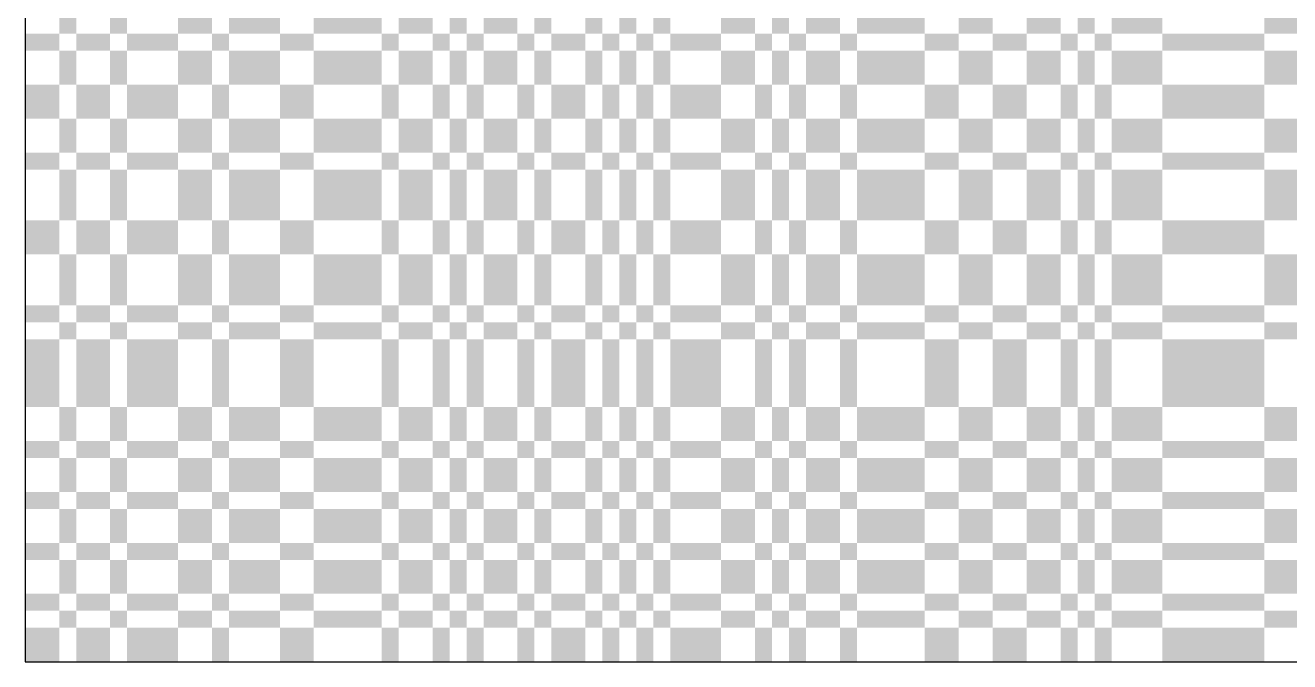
# Model space of a CAD drawing. Extents: x 0 to 200, y 0 to 200.
# Drawn here: x 20 to 49.8, y 20 to 35 of the extents above; entities that cross this region are included whole.
import ezdxf

# ---------------------------------------------------------------- set-up
doc = ezdxf.new("R2010")
doc.units = 0

msp = doc.modelspace()

# ---------------------------------------------------------------- linework, layer by layer
at = {"layer": 'CHROME'}
for points in [[(20.8, 34.8), (21.2, 34.8), (20.8, 35.2), (21.2, 35.2)], [(22, 34.8), (22.4, 34.8), (22, 35.2), (22.4, 35.2)], [(23.6, 34.8), (24.4, 34.8), (23.6, 35.2), (24.4, 35.2)], [(24.8, 34.8), (26, 34.8), (24.8, 35.2), (26, 35.2)], [(26.8, 34.8), (28.4, 34.8), (26.8, 35.2), (28.4, 35.2)], [(28.8, 34.8), (29.6, 34.8), (28.8, 35.2), (29.6, 35.2)], [(30, 34.8), (30.4, 34.8), (30, 35.2), (30.4, 35.2)], [(30.8, 34.8), (31.6, 34.8), (30.8, 35.2), (31.6, 35.2)], [(32, 34.8), (32.4, 34.8), (32, 35.2), (32.4, 35.2)], [(33.2, 34.8), (33.6, 34.8), (33.2, 35.2), (33.6, 35.2)], [(34, 34.8), (34.4, 34.8), (34, 35.2), (34.4, 35.2)], [(34.8, 34.8), (35.2, 34.8), (34.8, 35.2), (35.2, 35.2)], [(36.4, 34.8), (37.2, 34.8), (36.4, 35.2), (37.2, 35.2)], [(37.6, 34.8), (38, 34.8), (37.6, 35.2), (38, 35.2)], [(38.4, 34.8), (39.2, 34.8), (38.4, 35.2), (39.2, 35.2)], [(39.6, 34.8), (41.2, 34.8), (39.6, 35.2), (41.2, 35.2)], [(42, 34.8), (42.8, 34.8), (42, 35.2), (42.8, 35.2)], [(43.6, 34.8), (44.4, 34.8), (43.6, 35.2), (44.4, 35.2)], [(44.8, 34.8), (45.2, 34.8), (44.8, 35.2), (45.2, 35.2)], [(45.6, 34.8), (46.8, 34.8), (45.6, 35.2), (46.8, 35.2)], [(49.2, 34.8), (50.4, 34.8), (49.2, 35.2), (50.4, 35.2)], [(20, 34.4), (20.8, 34.4), (20, 34.8), (20.8, 34.8)], [(21.2, 34.4), (22, 34.4), (21.2, 34.8), (22, 34.8)], [(22.4, 34.4), (23.6, 34.4), (22.4, 34.8), (23.6, 34.8)], [(24.4, 34.4), (24.8, 34.4), (24.4, 34.8), (24.8, 34.8)], [(26, 34.4), (26.8, 34.4), (26, 34.8), (26.8, 34.8)], [(28.4, 34.4), (28.8, 34.4), (28.4, 34.8), (28.8, 34.8)], [(29.6, 34.4), (30, 34.4), (29.6, 34.8), (30, 34.8)], [(30.4, 34.4), (30.8, 34.4), (30.4, 34.8), (30.8, 34.8)], [(31.6, 34.4), (32, 34.4), (31.6, 34.8), (32, 34.8)], [(32.4, 34.4), (33.2, 34.4), (32.4, 34.8), (33.2, 34.8)], [(33.6, 34.4), (34, 34.4), (33.6, 34.8), (34, 34.8)], [(34.4, 34.4), (34.8, 34.4), (34.4, 34.8), (34.8, 34.8)], [(35.2, 34.4), (36.4, 34.4), (35.2, 34.8), (36.4, 34.8)], [(37.2, 34.4), (37.6, 34.4), (37.2, 34.8), (37.6, 34.8)], [(38, 34.4), (38.4, 34.4), (38, 34.8), (38.4, 34.8)], [(39.2, 34.4), (39.6, 34.4), (39.2, 34.8), (39.6, 34.8)], [(41.2, 34.4), (42, 34.4), (41.2, 34.8), (42, 34.8)], [(42.8, 34.4), (43.6, 34.4), (42.8, 34.8), (43.6, 34.8)], [(44.4, 34.4), (44.8, 34.4), (44.4, 34.8), (44.8, 34.8)], [(45.2, 34.4), (45.6, 34.4), (45.2, 34.8), (45.6, 34.8)], [(46.8, 34.4), (49.2, 34.4), (46.8, 34.8), (49.2, 34.8)], [(20.8, 33.6), (21.2, 33.6), (20.8, 34.4), (21.2, 34.4)], [(22, 33.6), (22.4, 33.6), (22, 34.4), (22.4, 34.4)], [(23.6, 33.6), (24.4, 33.6), (23.6, 34.4), (24.4, 34.4)], [(24.8, 33.6), (26, 33.6), (24.8, 34.4), (26, 34.4)], [(26.8, 33.6), (28.4, 33.6), (26.8, 34.4), (28.4, 34.4)], [(28.8, 33.6), (29.6, 33.6), (28.8, 34.4), (29.6, 34.4)], [(30, 33.6), (30.4, 33.6), (30, 34.4), (30.4, 34.4)], [(30.8, 33.6), (31.6, 33.6), (30.8, 34.4), (31.6, 34.4)], [(32, 33.6), (32.4, 33.6), (32, 34.4), (32.4, 34.4)], [(33.2, 33.6), (33.6, 33.6), (33.2, 34.4), (33.6, 34.4)], [(34, 33.6), (34.4, 33.6), (34, 34.4), (34.4, 34.4)], [(34.8, 33.6), (35.2, 33.6), (34.8, 34.4), (35.2, 34.4)], [(36.4, 33.6), (37.2, 33.6), (36.4, 34.4), (37.2, 34.4)], [(37.6, 33.6), (38, 33.6), (37.6, 34.4), (38, 34.4)], [(38.4, 33.6), (39.2, 33.6), (38.4, 34.4), (39.2, 34.4)], [(39.6, 33.6), (41.2, 33.6), (39.6, 34.4), (41.2, 34.4)], [(42, 33.6), (42.8, 33.6), (42, 34.4), (42.8, 34.4)], [(43.6, 33.6), (44.4, 33.6), (43.6, 34.4), (44.4, 34.4)], [(44.8, 33.6), (45.2, 33.6), (44.8, 34.4), (45.2, 34.4)], [(45.6, 33.6), (46.8, 33.6), (45.6, 34.4), (46.8, 34.4)], [(49.2, 33.6), (50.4, 33.6), (49.2, 34.4), (50.4, 34.4)], [(20, 32.8), (20.8, 32.8), (20, 33.6), (20.8, 33.6)], [(21.2, 32.8), (22, 32.8), (21.2, 33.6), (22, 33.6)], [(22.4, 32.8), (23.6, 32.8), (22.4, 33.6), (23.6, 33.6)], [(24.4, 32.8), (24.8, 32.8), (24.4, 33.6), (24.8, 33.6)], [(26, 32.8), (26.8, 32.8), (26, 33.6), (26.8, 33.6)], [(28.4, 32.8), (28.8, 32.8), (28.4, 33.6), (28.8, 33.6)], [(29.6, 32.8), (30, 32.8), (29.6, 33.6), (30, 33.6)], [(30.4, 32.8), (30.8, 32.8), (30.4, 33.6), (30.8, 33.6)], [(31.6, 32.8), (32, 32.8), (31.6, 33.6), (32, 33.6)], [(32.4, 32.8), (33.2, 32.8), (32.4, 33.6), (33.2, 33.6)], [(33.6, 32.8), (34, 32.8), (33.6, 33.6), (34, 33.6)], [(34.4, 32.8), (34.8, 32.8), (34.4, 33.6), (34.8, 33.6)], [(35.2, 32.8), (36.4, 32.8), (35.2, 33.6), (36.4, 33.6)], [(37.2, 32.8), (37.6, 32.8), (37.2, 33.6), (37.6, 33.6)], [(38, 32.8), (38.4, 32.8), (38, 33.6), (38.4, 33.6)], [(39.2, 32.8), (39.6, 32.8), (39.2, 33.6), (39.6, 33.6)], [(41.2, 32.8), (42, 32.8), (41.2, 33.6), (42, 33.6)], [(42.8, 32.8), (43.6, 32.8), (42.8, 33.6), (43.6, 33.6)], [(44.4, 32.8), (44.8, 32.8), (44.4, 33.6), (44.8, 33.6)], [(45.2, 32.8), (45.6, 32.8), (45.2, 33.6), (45.6, 33.6)], [(46.8, 32.8), (49.2, 32.8), (46.8, 33.6), (49.2, 33.6)], [(20.8, 32), (21.2, 32), (20.8, 32.8), (21.2, 32.8)], [(22, 32), (22.4, 32), (22, 32.8), (22.4, 32.8)], [(23.6, 32), (24.4, 32), (23.6, 32.8), (24.4, 32.8)], [(24.8, 32), (26, 32), (24.8, 32.8), (26, 32.8)], [(26.8, 32), (28.4, 32), (26.8, 32.8), (28.4, 32.8)], [(28.8, 32), (29.6, 32), (28.8, 32.8), (29.6, 32.8)], [(30, 32), (30.4, 32), (30, 32.8), (30.4, 32.8)], [(30.8, 32), (31.6, 32), (30.8, 32.8), (31.6, 32.8)], [(32, 32), (32.4, 32), (32, 32.8), (32.4, 32.8)], [(33.2, 32), (33.6, 32), (33.2, 32.8), (33.6, 32.8)], [(34, 32), (34.4, 32), (34, 32.8), (34.4, 32.8)], [(34.8, 32), (35.2, 32), (34.8, 32.8), (35.2, 32.8)], [(36.4, 32), (37.2, 32), (36.4, 32.8), (37.2, 32.8)], [(37.6, 32), (38, 32), (37.6, 32.8), (38, 32.8)], [(38.4, 32), (39.2, 32), (38.4, 32.8), (39.2, 32.8)], [(39.6, 32), (41.2, 32), (39.6, 32.8), (41.2, 32.8)], [(42, 32), (42.8, 32), (42, 32.8), (42.8, 32.8)], [(43.6, 32), (44.4, 32), (43.6, 32.8), (44.4, 32.8)], [(44.8, 32), (45.2, 32), (44.8, 32.8), (45.2, 32.8)], [(45.6, 32), (46.8, 32), (45.6, 32.8), (46.8, 32.8)], [(49.2, 32), (50.4, 32), (49.2, 32.8), (50.4, 32.8)], [(20, 31.6), (20.8, 31.6), (20, 32), (20.8, 32)], [(21.2, 31.6), (22, 31.6), (21.2, 32), (22, 32)], [(22.4, 31.6), (23.6, 31.6), (22.4, 32), (23.6, 32)], [(24.4, 31.6), (24.8, 31.6), (24.4, 32), (24.8, 32)], [(26, 31.6), (26.8, 31.6), (26, 32), (26.8, 32)], [(28.4, 31.6), (28.8, 31.6), (28.4, 32), (28.8, 32)], [(29.6, 31.6), (30, 31.6), (29.6, 32), (30, 32)], [(30.4, 31.6), (30.8, 31.6), (30.4, 32), (30.8, 32)], [(31.6, 31.6), (32, 31.6), (31.6, 32), (32, 32)], [(32.4, 31.6), (33.2, 31.6), (32.4, 32), (33.2, 32)], [(33.6, 31.6), (34, 31.6), (33.6, 32), (34, 32)], [(34.4, 31.6), (34.8, 31.6), (34.4, 32), (34.8, 32)], [(35.2, 31.6), (36.4, 31.6), (35.2, 32), (36.4, 32)], [(37.2, 31.6), (37.6, 31.6), (37.2, 32), (37.6, 32)], [(38, 31.6), (38.4, 31.6), (38, 32), (38.4, 32)], [(39.2, 31.6), (39.6, 31.6), (39.2, 32), (39.6, 32)], [(41.2, 31.6), (42, 31.6), (41.2, 32), (42, 32)], [(42.8, 31.6), (43.6, 31.6), (42.8, 32), (43.6, 32)], [(44.4, 31.6), (44.8, 31.6), (44.4, 32), (44.8, 32)], [(45.2, 31.6), (45.6, 31.6), (45.2, 32), (45.6, 32)], [(46.8, 31.6), (49.2, 31.6), (46.8, 32), (49.2, 32)], [(20.8, 30.4), (21.2, 30.4), (20.8, 31.6), (21.2, 31.6)], [(22, 30.4), (22.4, 30.4), (22, 31.6), (22.4, 31.6)], [(23.6, 30.4), (24.4, 30.4), (23.6, 31.6), (24.4, 31.6)], [(24.8, 30.4), (26, 30.4), (24.8, 31.6), (26, 31.6)], [(26.8, 30.4), (28.4, 30.4), (26.8, 31.6), (28.4, 31.6)], [(28.8, 30.4), (29.6, 30.4), (28.8, 31.6), (29.6, 31.6)], [(30, 30.4), (30.4, 30.4), (30, 31.6), (30.4, 31.6)], [(30.8, 30.4), (31.6, 30.4), (30.8, 31.6), (31.6, 31.6)], [(32, 30.4), (32.4, 30.4), (32, 31.6), (32.4, 31.6)], [(33.2, 30.4), (33.6, 30.4), (33.2, 31.6), (33.6, 31.6)], [(34, 30.4), (34.4, 30.4), (34, 31.6), (34.4, 31.6)], [(34.8, 30.4), (35.2, 30.4), (34.8, 31.6), (35.2, 31.6)], [(36.4, 30.4), (37.2, 30.4), (36.4, 31.6), (37.2, 31.6)], [(37.6, 30.4), (38, 30.4), (37.6, 31.6), (38, 31.6)], [(38.4, 30.4), (39.2, 30.4), (38.4, 31.6), (39.2, 31.6)], [(39.6, 30.4), (41.2, 30.4), (39.6, 31.6), (41.2, 31.6)], [(42, 30.4), (42.8, 30.4), (42, 31.6), (42.8, 31.6)], [(43.6, 30.4), (44.4, 30.4), (43.6, 31.6), (44.4, 31.6)], [(44.8, 30.4), (45.2, 30.4), (44.8, 31.6), (45.2, 31.6)], [(45.6, 30.4), (46.8, 30.4), (45.6, 31.6), (46.8, 31.6)], [(49.2, 30.4), (50.4, 30.4), (49.2, 31.6), (50.4, 31.6)], [(20, 29.6), (20.8, 29.6), (20, 30.4), (20.8, 30.4)], [(21.2, 29.6), (22, 29.6), (21.2, 30.4), (22, 30.4)], [(22.4, 29.6), (23.6, 29.6), (22.4, 30.4), (23.6, 30.4)], [(24.4, 29.6), (24.8, 29.6), (24.4, 30.4), (24.8, 30.4)], [(26, 29.6), (26.8, 29.6), (26, 30.4), (26.8, 30.4)], [(28.4, 29.6), (28.8, 29.6), (28.4, 30.4), (28.8, 30.4)], [(29.6, 29.6), (30, 29.6), (29.6, 30.4), (30, 30.4)], [(30.4, 29.6), (30.8, 29.6), (30.4, 30.4), (30.8, 30.4)], [(31.6, 29.6), (32, 29.6), (31.6, 30.4), (32, 30.4)], [(32.4, 29.6), (33.2, 29.6), (32.4, 30.4), (33.2, 30.4)], [(33.6, 29.6), (34, 29.6), (33.6, 30.4), (34, 30.4)], [(34.4, 29.6), (34.8, 29.6), (34.4, 30.4), (34.8, 30.4)], [(35.2, 29.6), (36.4, 29.6), (35.2, 30.4), (36.4, 30.4)], [(37.2, 29.6), (37.6, 29.6), (37.2, 30.4), (37.6, 30.4)], [(38, 29.6), (38.4, 29.6), (38, 30.4), (38.4, 30.4)], [(39.2, 29.6), (39.6, 29.6), (39.2, 30.4), (39.6, 30.4)], [(41.2, 29.6), (42, 29.6), (41.2, 30.4), (42, 30.4)], [(42.8, 29.6), (43.6, 29.6), (42.8, 30.4), (43.6, 30.4)], [(44.4, 29.6), (44.8, 29.6), (44.4, 30.4), (44.8, 30.4)], [(45.2, 29.6), (45.6, 29.6), (45.2, 30.4), (45.6, 30.4)], [(46.8, 29.6), (49.2, 29.6), (46.8, 30.4), (49.2, 30.4)], [(20.8, 28.4), (21.2, 28.4), (20.8, 29.6), (21.2, 29.6)], [(22, 28.4), (22.4, 28.4), (22, 29.6), (22.4, 29.6)], [(23.6, 28.4), (24.4, 28.4), (23.6, 29.6), (24.4, 29.6)], [(24.8, 28.4), (26, 28.4), (24.8, 29.6), (26, 29.6)], [(26.8, 28.4), (28.4, 28.4), (26.8, 29.6), (28.4, 29.6)], [(28.8, 28.4), (29.6, 28.4), (28.8, 29.6), (29.6, 29.6)], [(30, 28.4), (30.4, 28.4), (30, 29.6), (30.4, 29.6)], [(30.8, 28.4), (31.6, 28.4), (30.8, 29.6), (31.6, 29.6)], [(32, 28.4), (32.4, 28.4), (32, 29.6), (32.4, 29.6)], [(33.2, 28.4), (33.6, 28.4), (33.2, 29.6), (33.6, 29.6)], [(34, 28.4), (34.4, 28.4), (34, 29.6), (34.4, 29.6)], [(34.8, 28.4), (35.2, 28.4), (34.8, 29.6), (35.2, 29.6)], [(36.4, 28.4), (37.2, 28.4), (36.4, 29.6), (37.2, 29.6)], [(37.6, 28.4), (38, 28.4), (37.6, 29.6), (38, 29.6)], [(38.4, 28.4), (39.2, 28.4), (38.4, 29.6), (39.2, 29.6)], [(39.6, 28.4), (41.2, 28.4), (39.6, 29.6), (41.2, 29.6)], [(42, 28.4), (42.8, 28.4), (42, 29.6), (42.8, 29.6)], [(43.6, 28.4), (44.4, 28.4), (43.6, 29.6), (44.4, 29.6)], [(44.8, 28.4), (45.2, 28.4), (44.8, 29.6), (45.2, 29.6)], [(45.6, 28.4), (46.8, 28.4), (45.6, 29.6), (46.8, 29.6)], [(49.2, 28.4), (50.4, 28.4), (49.2, 29.6), (50.4, 29.6)], [(20, 28), (20.8, 28), (20, 28.4), (20.8, 28.4)], [(21.2, 28), (22, 28), (21.2, 28.4), (22, 28.4)], [(22.4, 28), (23.6, 28), (22.4, 28.4), (23.6, 28.4)], [(24.4, 28), (24.8, 28), (24.4, 28.4), (24.8, 28.4)], [(26, 28), (26.8, 28), (26, 28.4), (26.8, 28.4)], [(28.4, 28), (28.8, 28), (28.4, 28.4), (28.8, 28.4)], [(29.6, 28), (30, 28), (29.6, 28.4), (30, 28.4)], [(30.4, 28), (30.8, 28), (30.4, 28.4), (30.8, 28.4)], [(31.6, 28), (32, 28), (31.6, 28.4), (32, 28.4)], [(32.4, 28), (33.2, 28), (32.4, 28.4), (33.2, 28.4)], [(33.6, 28), (34, 28), (33.6, 28.4), (34, 28.4)], [(34.4, 28), (34.8, 28), (34.4, 28.4), (34.8, 28.4)], [(35.2, 28), (36.4, 28), (35.2, 28.4), (36.4, 28.4)], [(37.2, 28), (37.6, 28), (37.2, 28.4), (37.6, 28.4)], [(38, 28), (38.4, 28), (38, 28.4), (38.4, 28.4)], [(39.2, 28), (39.6, 28), (39.2, 28.4), (39.6, 28.4)], [(41.2, 28), (42, 28), (41.2, 28.4), (42, 28.4)], [(42.8, 28), (43.6, 28), (42.8, 28.4), (43.6, 28.4)], [(44.4, 28), (44.8, 28), (44.4, 28.4), (44.8, 28.4)], [(45.2, 28), (45.6, 28), (45.2, 28.4), (45.6, 28.4)], [(46.8, 28), (49.2, 28), (46.8, 28.4), (49.2, 28.4)], [(20.8, 27.6), (21.2, 27.6), (20.8, 28), (21.2, 28)], [(22, 27.6), (22.4, 27.6), (22, 28), (22.4, 28)], [(23.6, 27.6), (24.4, 27.6), (23.6, 28), (24.4, 28)], [(24.8, 27.6), (26, 27.6), (24.8, 28), (26, 28)], [(26.8, 27.6), (28.4, 27.6), (26.8, 28), (28.4, 28)], [(28.8, 27.6), (29.6, 27.6), (28.8, 28), (29.6, 28)], [(30, 27.6), (30.4, 27.6), (30, 28), (30.4, 28)], [(30.8, 27.6), (31.6, 27.6), (30.8, 28), (31.6, 28)], [(32, 27.6), (32.4, 27.6), (32, 28), (32.4, 28)], [(33.2, 27.6), (33.6, 27.6), (33.2, 28), (33.6, 28)], [(34, 27.6), (34.4, 27.6), (34, 28), (34.4, 28)], [(34.8, 27.6), (35.2, 27.6), (34.8, 28), (35.2, 28)], [(36.4, 27.6), (37.2, 27.6), (36.4, 28), (37.2, 28)], [(37.6, 27.6), (38, 27.6), (37.6, 28), (38, 28)], [(38.4, 27.6), (39.2, 27.6), (38.4, 28), (39.2, 28)], [(39.6, 27.6), (41.2, 27.6), (39.6, 28), (41.2, 28)], [(42, 27.6), (42.8, 27.6), (42, 28), (42.8, 28)], [(43.6, 27.6), (44.4, 27.6), (43.6, 28), (44.4, 28)], [(44.8, 27.6), (45.2, 27.6), (44.8, 28), (45.2, 28)], [(45.6, 27.6), (46.8, 27.6), (45.6, 28), (46.8, 28)], [(49.2, 27.6), (50.4, 27.6), (49.2, 28), (50.4, 28)], [(20, 26), (20.8, 26), (20, 27.6), (20.8, 27.6)], [(21.2, 26), (22, 26), (21.2, 27.6), (22, 27.6)], [(22.4, 26), (23.6, 26), (22.4, 27.6), (23.6, 27.6)], [(24.4, 26), (24.8, 26), (24.4, 27.6), (24.8, 27.6)], [(26, 26), (26.8, 26), (26, 27.6), (26.8, 27.6)], [(28.4, 26), (28.8, 26), (28.4, 27.6), (28.8, 27.6)], [(29.6, 26), (30, 26), (29.6, 27.6), (30, 27.6)], [(30.4, 26), (30.8, 26), (30.4, 27.6), (30.8, 27.6)], [(31.6, 26), (32, 26), (31.6, 27.6), (32, 27.6)], [(32.4, 26), (33.2, 26), (32.4, 27.6), (33.2, 27.6)], [(33.6, 26), (34, 26), (33.6, 27.6), (34, 27.6)], [(34.4, 26), (34.8, 26), (34.4, 27.6), (34.8, 27.6)], [(35.2, 26), (36.4, 26), (35.2, 27.6), (36.4, 27.6)], [(37.2, 26), (37.6, 26), (37.2, 27.6), (37.6, 27.6)], [(38, 26), (38.4, 26), (38, 27.6), (38.4, 27.6)], [(39.2, 26), (39.6, 26), (39.2, 27.6), (39.6, 27.6)], [(41.2, 26), (42, 26), (41.2, 27.6), (42, 27.6)], [(42.8, 26), (43.6, 26), (42.8, 27.6), (43.6, 27.6)], [(44.4, 26), (44.8, 26), (44.4, 27.6), (44.8, 27.6)], [(45.2, 26), (45.6, 26), (45.2, 27.6), (45.6, 27.6)], [(46.8, 26), (49.2, 26), (46.8, 27.6), (49.2, 27.6)], [(20.8, 25.2), (21.2, 25.2), (20.8, 26), (21.2, 26)], [(22, 25.2), (22.4, 25.2), (22, 26), (22.4, 26)], [(23.6, 25.2), (24.4, 25.2), (23.6, 26), (24.4, 26)], [(24.8, 25.2), (26, 25.2), (24.8, 26), (26, 26)], [(26.8, 25.2), (28.4, 25.2), (26.8, 26), (28.4, 26)], [(28.8, 25.2), (29.6, 25.2), (28.8, 26), (29.6, 26)], [(30, 25.2), (30.4, 25.2), (30, 26), (30.4, 26)], [(30.8, 25.2), (31.6, 25.2), (30.8, 26), (31.6, 26)], [(32, 25.2), (32.4, 25.2), (32, 26), (32.4, 26)], [(33.2, 25.2), (33.6, 25.2), (33.2, 26), (33.6, 26)], [(34, 25.2), (34.4, 25.2), (34, 26), (34.4, 26)], [(34.8, 25.2), (35.2, 25.2), (34.8, 26), (35.2, 26)], [(36.4, 25.2), (37.2, 25.2), (36.4, 26), (37.2, 26)], [(37.6, 25.2), (38, 25.2), (37.6, 26), (38, 26)], [(38.4, 25.2), (39.2, 25.2), (38.4, 26), (39.2, 26)], [(39.6, 25.2), (41.2, 25.2), (39.6, 26), (41.2, 26)], [(42, 25.2), (42.8, 25.2), (42, 26), (42.8, 26)], [(43.6, 25.2), (44.4, 25.2), (43.6, 26), (44.4, 26)], [(44.8, 25.2), (45.2, 25.2), (44.8, 26), (45.2, 26)], [(45.6, 25.2), (46.8, 25.2), (45.6, 26), (46.8, 26)], [(49.2, 25.2), (50.4, 25.2), (49.2, 26), (50.4, 26)], [(20, 24.8), (20.8, 24.8), (20, 25.2), (20.8, 25.2)], [(21.2, 24.8), (22, 24.8), (21.2, 25.2), (22, 25.2)], [(22.4, 24.8), (23.6, 24.8), (22.4, 25.2), (23.6, 25.2)], [(24.4, 24.8), (24.8, 24.8), (24.4, 25.2), (24.8, 25.2)], [(26, 24.8), (26.8, 24.8), (26, 25.2), (26.8, 25.2)], [(28.4, 24.8), (28.8, 24.8), (28.4, 25.2), (28.8, 25.2)], [(29.6, 24.8), (30, 24.8), (29.6, 25.2), (30, 25.2)], [(30.4, 24.8), (30.8, 24.8), (30.4, 25.2), (30.8, 25.2)], [(31.6, 24.8), (32, 24.8), (31.6, 25.2), (32, 25.2)], [(32.4, 24.8), (33.2, 24.8), (32.4, 25.2), (33.2, 25.2)], [(33.6, 24.8), (34, 24.8), (33.6, 25.2), (34, 25.2)], [(34.4, 24.8), (34.8, 24.8), (34.4, 25.2), (34.8, 25.2)], [(35.2, 24.8), (36.4, 24.8), (35.2, 25.2), (36.4, 25.2)], [(37.2, 24.8), (37.6, 24.8), (37.2, 25.2), (37.6, 25.2)], [(38, 24.8), (38.4, 24.8), (38, 25.2), (38.4, 25.2)], [(39.2, 24.8), (39.6, 24.8), (39.2, 25.2), (39.6, 25.2)], [(41.2, 24.8), (42, 24.8), (41.2, 25.2), (42, 25.2)], [(42.8, 24.8), (43.6, 24.8), (42.8, 25.2), (43.6, 25.2)], [(44.4, 24.8), (44.8, 24.8), (44.4, 25.2), (44.8, 25.2)], [(45.2, 24.8), (45.6, 24.8), (45.2, 25.2), (45.6, 25.2)], [(46.8, 24.8), (49.2, 24.8), (46.8, 25.2), (49.2, 25.2)], [(20.8, 24), (21.2, 24), (20.8, 24.8), (21.2, 24.8)], [(22, 24), (22.4, 24), (22, 24.8), (22.4, 24.8)], [(23.6, 24), (24.4, 24), (23.6, 24.8), (24.4, 24.8)], [(24.8, 24), (26, 24), (24.8, 24.8), (26, 24.8)], [(26.8, 24), (28.4, 24), (26.8, 24.8), (28.4, 24.8)], [(28.8, 24), (29.6, 24), (28.8, 24.8), (29.6, 24.8)], [(30, 24), (30.4, 24), (30, 24.8), (30.4, 24.8)], [(30.8, 24), (31.6, 24), (30.8, 24.8), (31.6, 24.8)], [(32, 24), (32.4, 24), (32, 24.8), (32.4, 24.8)], [(33.2, 24), (33.6, 24), (33.2, 24.8), (33.6, 24.8)], [(34, 24), (34.4, 24), (34, 24.8), (34.4, 24.8)], [(34.8, 24), (35.2, 24), (34.8, 24.8), (35.2, 24.8)], [(36.4, 24), (37.2, 24), (36.4, 24.8), (37.2, 24.8)], [(37.6, 24), (38, 24), (37.6, 24.8), (38, 24.8)], [(38.4, 24), (39.2, 24), (38.4, 24.8), (39.2, 24.8)], [(39.6, 24), (41.2, 24), (39.6, 24.8), (41.2, 24.8)], [(42, 24), (42.8, 24), (42, 24.8), (42.8, 24.8)], [(43.6, 24), (44.4, 24), (43.6, 24.8), (44.4, 24.8)], [(44.8, 24), (45.2, 24), (44.8, 24.8), (45.2, 24.8)], [(45.6, 24), (46.8, 24), (45.6, 24.8), (46.8, 24.8)], [(49.2, 24), (50.4, 24), (49.2, 24.8), (50.4, 24.8)], [(20, 23.6), (20.8, 23.6), (20, 24), (20.8, 24)], [(21.2, 23.6), (22, 23.6), (21.2, 24), (22, 24)], [(22.4, 23.6), (23.6, 23.6), (22.4, 24), (23.6, 24)], [(24.4, 23.6), (24.8, 23.6), (24.4, 24), (24.8, 24)], [(26, 23.6), (26.8, 23.6), (26, 24), (26.8, 24)], [(28.4, 23.6), (28.8, 23.6), (28.4, 24), (28.8, 24)], [(29.6, 23.6), (30, 23.6), (29.6, 24), (30, 24)], [(30.4, 23.6), (30.8, 23.6), (30.4, 24), (30.8, 24)], [(31.6, 23.6), (32, 23.6), (31.6, 24), (32, 24)], [(32.4, 23.6), (33.2, 23.6), (32.4, 24), (33.2, 24)], [(33.6, 23.6), (34, 23.6), (33.6, 24), (34, 24)], [(34.4, 23.6), (34.8, 23.6), (34.4, 24), (34.8, 24)], [(35.2, 23.6), (36.4, 23.6), (35.2, 24), (36.4, 24)], [(37.2, 23.6), (37.6, 23.6), (37.2, 24), (37.6, 24)], [(38, 23.6), (38.4, 23.6), (38, 24), (38.4, 24)], [(39.2, 23.6), (39.6, 23.6), (39.2, 24), (39.6, 24)], [(41.2, 23.6), (42, 23.6), (41.2, 24), (42, 24)], [(42.8, 23.6), (43.6, 23.6), (42.8, 24), (43.6, 24)], [(44.4, 23.6), (44.8, 23.6), (44.4, 24), (44.8, 24)], [(45.2, 23.6), (45.6, 23.6), (45.2, 24), (45.6, 24)], [(46.8, 23.6), (49.2, 23.6), (46.8, 24), (49.2, 24)], [(20.8, 22.8), (21.2, 22.8), (20.8, 23.6), (21.2, 23.6)], [(22, 22.8), (22.4, 22.8), (22, 23.6), (22.4, 23.6)], [(23.6, 22.8), (24.4, 22.8), (23.6, 23.6), (24.4, 23.6)], [(24.8, 22.8), (26, 22.8), (24.8, 23.6), (26, 23.6)], [(26.8, 22.8), (28.4, 22.8), (26.8, 23.6), (28.4, 23.6)], [(28.8, 22.8), (29.6, 22.8), (28.8, 23.6), (29.6, 23.6)], [(30, 22.8), (30.4, 22.8), (30, 23.6), (30.4, 23.6)], [(30.8, 22.8), (31.6, 22.8), (30.8, 23.6), (31.6, 23.6)], [(32, 22.8), (32.4, 22.8), (32, 23.6), (32.4, 23.6)], [(33.2, 22.8), (33.6, 22.8), (33.2, 23.6), (33.6, 23.6)], [(34, 22.8), (34.4, 22.8), (34, 23.6), (34.4, 23.6)], [(34.8, 22.8), (35.2, 22.8), (34.8, 23.6), (35.2, 23.6)], [(36.4, 22.8), (37.2, 22.8), (36.4, 23.6), (37.2, 23.6)], [(37.6, 22.8), (38, 22.8), (37.6, 23.6), (38, 23.6)], [(38.4, 22.8), (39.2, 22.8), (38.4, 23.6), (39.2, 23.6)], [(39.6, 22.8), (41.2, 22.8), (39.6, 23.6), (41.2, 23.6)], [(42, 22.8), (42.8, 22.8), (42, 23.6), (42.8, 23.6)], [(43.6, 22.8), (44.4, 22.8), (43.6, 23.6), (44.4, 23.6)], [(44.8, 22.8), (45.2, 22.8), (44.8, 23.6), (45.2, 23.6)], [(45.6, 22.8), (46.8, 22.8), (45.6, 23.6), (46.8, 23.6)], [(49.2, 22.8), (50.4, 22.8), (49.2, 23.6), (50.4, 23.6)], [(20, 22.4), (20.8, 22.4), (20, 22.8), (20.8, 22.8)], [(21.2, 22.4), (22, 22.4), (21.2, 22.8), (22, 22.8)], [(22.4, 22.4), (23.6, 22.4), (22.4, 22.8), (23.6, 22.8)], [(24.4, 22.4), (24.8, 22.4), (24.4, 22.8), (24.8, 22.8)], [(26, 22.4), (26.8, 22.4), (26, 22.8), (26.8, 22.8)], [(28.4, 22.4), (28.8, 22.4), (28.4, 22.8), (28.8, 22.8)], [(29.6, 22.4), (30, 22.4), (29.6, 22.8), (30, 22.8)], [(30.4, 22.4), (30.8, 22.4), (30.4, 22.8), (30.8, 22.8)], [(31.6, 22.4), (32, 22.4), (31.6, 22.8), (32, 22.8)], [(32.4, 22.4), (33.2, 22.4), (32.4, 22.8), (33.2, 22.8)], [(33.6, 22.4), (34, 22.4), (33.6, 22.8), (34, 22.8)], [(34.4, 22.4), (34.8, 22.4), (34.4, 22.8), (34.8, 22.8)], [(35.2, 22.4), (36.4, 22.4), (35.2, 22.8), (36.4, 22.8)], [(37.2, 22.4), (37.6, 22.4), (37.2, 22.8), (37.6, 22.8)], [(38, 22.4), (38.4, 22.4), (38, 22.8), (38.4, 22.8)], [(39.2, 22.4), (39.6, 22.4), (39.2, 22.8), (39.6, 22.8)], [(41.2, 22.4), (42, 22.4), (41.2, 22.8), (42, 22.8)], [(42.8, 22.4), (43.6, 22.4), (42.8, 22.8), (43.6, 22.8)], [(44.4, 22.4), (44.8, 22.4), (44.4, 22.8), (44.8, 22.8)], [(45.2, 22.4), (45.6, 22.4), (45.2, 22.8), (45.6, 22.8)], [(46.8, 22.4), (49.2, 22.4), (46.8, 22.8), (49.2, 22.8)], [(20.8, 21.6), (21.2, 21.6), (20.8, 22.4), (21.2, 22.4)], [(22, 21.6), (22.4, 21.6), (22, 22.4), (22.4, 22.4)], [(23.6, 21.6), (24.4, 21.6), (23.6, 22.4), (24.4, 22.4)], [(24.8, 21.6), (26, 21.6), (24.8, 22.4), (26, 22.4)], [(26.8, 21.6), (28.4, 21.6), (26.8, 22.4), (28.4, 22.4)], [(28.8, 21.6), (29.6, 21.6), (28.8, 22.4), (29.6, 22.4)], [(30, 21.6), (30.4, 21.6), (30, 22.4), (30.4, 22.4)], [(30.8, 21.6), (31.6, 21.6), (30.8, 22.4), (31.6, 22.4)], [(32, 21.6), (32.4, 21.6), (32, 22.4), (32.4, 22.4)], [(33.2, 21.6), (33.6, 21.6), (33.2, 22.4), (33.6, 22.4)], [(34, 21.6), (34.4, 21.6), (34, 22.4), (34.4, 22.4)], [(34.8, 21.6), (35.2, 21.6), (34.8, 22.4), (35.2, 22.4)], [(36.4, 21.6), (37.2, 21.6), (36.4, 22.4), (37.2, 22.4)], [(37.6, 21.6), (38, 21.6), (37.6, 22.4), (38, 22.4)], [(38.4, 21.6), (39.2, 21.6), (38.4, 22.4), (39.2, 22.4)], [(39.6, 21.6), (41.2, 21.6), (39.6, 22.4), (41.2, 22.4)], [(42, 21.6), (42.8, 21.6), (42, 22.4), (42.8, 22.4)], [(43.6, 21.6), (44.4, 21.6), (43.6, 22.4), (44.4, 22.4)], [(44.8, 21.6), (45.2, 21.6), (44.8, 22.4), (45.2, 22.4)], [(45.6, 21.6), (46.8, 21.6), (45.6, 22.4), (46.8, 22.4)], [(49.2, 21.6), (50.4, 21.6), (49.2, 22.4), (50.4, 22.4)], [(20, 21.2), (20.8, 21.2), (20, 21.6), (20.8, 21.6)], [(21.2, 21.2), (22, 21.2), (21.2, 21.6), (22, 21.6)], [(22.4, 21.2), (23.6, 21.2), (22.4, 21.6), (23.6, 21.6)], [(24.4, 21.2), (24.8, 21.2), (24.4, 21.6), (24.8, 21.6)], [(26, 21.2), (26.8, 21.2), (26, 21.6), (26.8, 21.6)], [(28.4, 21.2), (28.8, 21.2), (28.4, 21.6), (28.8, 21.6)], [(29.6, 21.2), (30, 21.2), (29.6, 21.6), (30, 21.6)], [(30.4, 21.2), (30.8, 21.2), (30.4, 21.6), (30.8, 21.6)], [(31.6, 21.2), (32, 21.2), (31.6, 21.6), (32, 21.6)], [(32.4, 21.2), (33.2, 21.2), (32.4, 21.6), (33.2, 21.6)], [(33.6, 21.2), (34, 21.2), (33.6, 21.6), (34, 21.6)], [(34.4, 21.2), (34.8, 21.2), (34.4, 21.6), (34.8, 21.6)], [(35.2, 21.2), (36.4, 21.2), (35.2, 21.6), (36.4, 21.6)], [(37.2, 21.2), (37.6, 21.2), (37.2, 21.6), (37.6, 21.6)], [(38, 21.2), (38.4, 21.2), (38, 21.6), (38.4, 21.6)], [(39.2, 21.2), (39.6, 21.2), (39.2, 21.6), (39.6, 21.6)], [(41.2, 21.2), (42, 21.2), (41.2, 21.6), (42, 21.6)], [(42.8, 21.2), (43.6, 21.2), (42.8, 21.6), (43.6, 21.6)], [(44.4, 21.2), (44.8, 21.2), (44.4, 21.6), (44.8, 21.6)], [(45.2, 21.2), (45.6, 21.2), (45.2, 21.6), (45.6, 21.6)], [(46.8, 21.2), (49.2, 21.2), (46.8, 21.6), (49.2, 21.6)], [(20.8, 20.8), (21.2, 20.8), (20.8, 21.2), (21.2, 21.2)], [(22, 20.8), (22.4, 20.8), (22, 21.2), (22.4, 21.2)], [(23.6, 20.8), (24.4, 20.8), (23.6, 21.2), (24.4, 21.2)], [(24.8, 20.8), (26, 20.8), (24.8, 21.2), (26, 21.2)], [(26.8, 20.8), (28.4, 20.8), (26.8, 21.2), (28.4, 21.2)], [(28.8, 20.8), (29.6, 20.8), (28.8, 21.2), (29.6, 21.2)], [(30, 20.8), (30.4, 20.8), (30, 21.2), (30.4, 21.2)], [(30.8, 20.8), (31.6, 20.8), (30.8, 21.2), (31.6, 21.2)], [(32, 20.8), (32.4, 20.8), (32, 21.2), (32.4, 21.2)], [(33.2, 20.8), (33.6, 20.8), (33.2, 21.2), (33.6, 21.2)], [(34, 20.8), (34.4, 20.8), (34, 21.2), (34.4, 21.2)], [(34.8, 20.8), (35.2, 20.8), (34.8, 21.2), (35.2, 21.2)], [(36.4, 20.8), (37.2, 20.8), (36.4, 21.2), (37.2, 21.2)], [(37.6, 20.8), (38, 20.8), (37.6, 21.2), (38, 21.2)], [(38.4, 20.8), (39.2, 20.8), (38.4, 21.2), (39.2, 21.2)], [(39.6, 20.8), (41.2, 20.8), (39.6, 21.2), (41.2, 21.2)], [(42, 20.8), (42.8, 20.8), (42, 21.2), (42.8, 21.2)], [(43.6, 20.8), (44.4, 20.8), (43.6, 21.2), (44.4, 21.2)], [(44.8, 20.8), (45.2, 20.8), (44.8, 21.2), (45.2, 21.2)], [(45.6, 20.8), (46.8, 20.8), (45.6, 21.2), (46.8, 21.2)], [(49.2, 20.8), (50.4, 20.8), (49.2, 21.2), (50.4, 21.2)], [(20, 20), (20.8, 20), (20, 20.8), (20.8, 20.8)], [(21.2, 20), (22, 20), (21.2, 20.8), (22, 20.8)], [(22.4, 20), (23.6, 20), (22.4, 20.8), (23.6, 20.8)], [(24.4, 20), (24.8, 20), (24.4, 20.8), (24.8, 20.8)], [(26, 20), (26.8, 20), (26, 20.8), (26.8, 20.8)], [(28.4, 20), (28.8, 20), (28.4, 20.8), (28.8, 20.8)], [(29.6, 20), (30, 20), (29.6, 20.8), (30, 20.8)], [(30.4, 20), (30.8, 20), (30.4, 20.8), (30.8, 20.8)], [(31.6, 20), (32, 20), (31.6, 20.8), (32, 20.8)], [(32.4, 20), (33.2, 20), (32.4, 20.8), (33.2, 20.8)], [(33.6, 20), (34, 20), (33.6, 20.8), (34, 20.8)], [(34.4, 20), (34.8, 20), (34.4, 20.8), (34.8, 20.8)], [(35.2, 20), (36.4, 20), (35.2, 20.8), (36.4, 20.8)], [(37.2, 20), (37.6, 20), (37.2, 20.8), (37.6, 20.8)], [(38, 20), (38.4, 20), (38, 20.8), (38.4, 20.8)], [(39.2, 20), (39.6, 20), (39.2, 20.8), (39.6, 20.8)], [(41.2, 20), (42, 20), (41.2, 20.8), (42, 20.8)], [(42.8, 20), (43.6, 20), (42.8, 20.8), (43.6, 20.8)], [(44.4, 20), (44.8, 20), (44.4, 20.8), (44.8, 20.8)], [(45.2, 20), (45.6, 20), (45.2, 20.8), (45.6, 20.8)], [(46.8, 20), (49.2, 20), (46.8, 20.8), (49.2, 20.8)]]:
    msp.add_solid(points, dxfattribs=at)
at = {"layer": 'OUTLINE'}
for p, q in [((20, 180), (20, 20)), ((20, 20), (180, 20))]:
    msp.add_line(p, q, dxfattribs=at)

doc.saveas('drawing.dxf')
